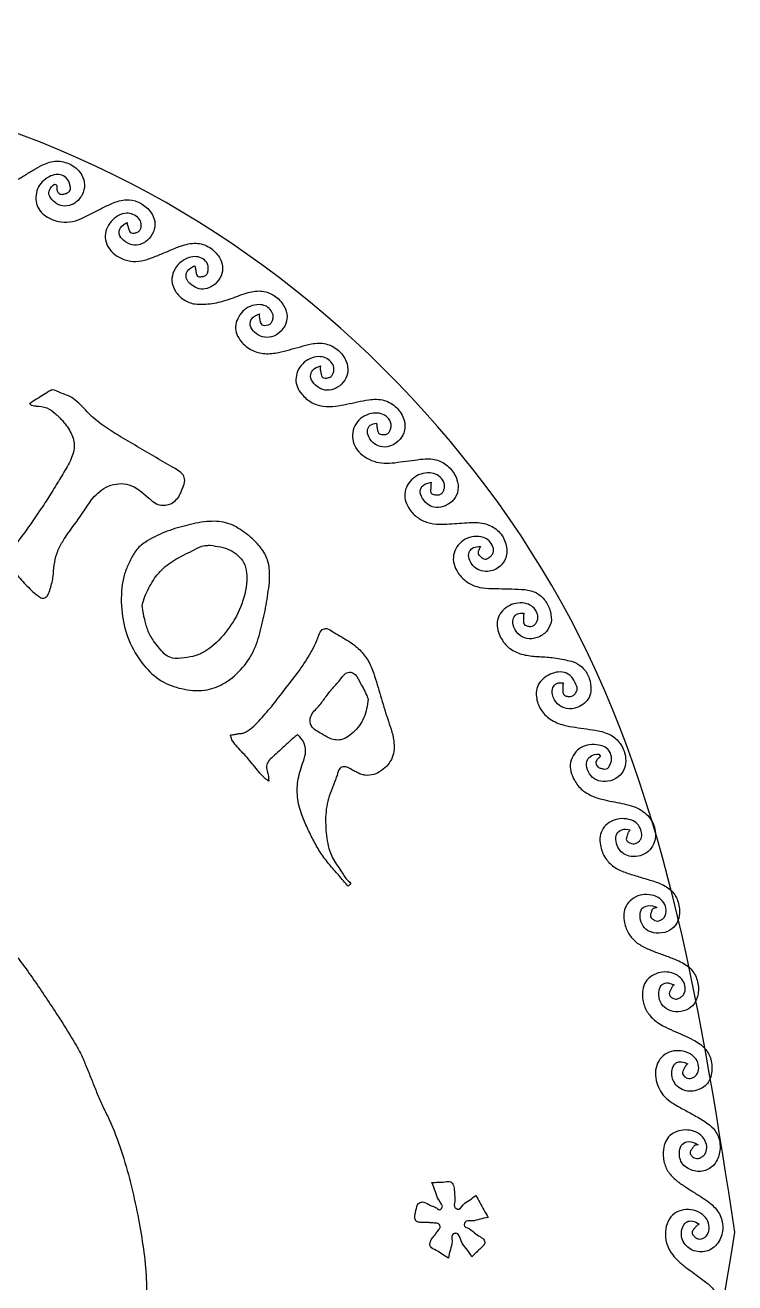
# Model space of a CAD drawing. Extents: x 5.5 to 104.1, y 3.5 to 34.4.
# Drawn here: x 26.96 to 35.95, y 18.22 to 34.15 of the extents above; entities that cross this region are included whole.
import ezdxf

# ---------------------------------------------------------------- set-up
doc = ezdxf.new("R2010")
doc.units = 0
doc.layers.add('Hallsi_Goblin_Coin_Outlines', color=7, linetype='CONTINUOUS')

msp = doc.modelspace()

# ---------------------------------------------------------------- linework, layer by layer
at = {"layer": 'Hallsi_Goblin_Coin_Outlines', "color": 7}
for points in [[(27.010959, 29.358201)], [(29.298123, 27.56228)], [(30.049893, 27.091675)], [(31.30303, 25.611595)], [(31.046208, 23.243751)], [(32.821138, 19.044531)], [(35.480801, 18.773034)]]:
    msp.add_lwpolyline(points, close=True, dxfattribs=at)
for points, knots in [([(35.94682, 18.860523), (35.532914, 21.55483), (34.71506, 26.878618), (28.525813, 33.025015), (23.148709, 33.771862), (20.409076, 34.152381)], [0, 0, 0, 0, 8.033739, 15.87418, 24.018315, 24.018315, 24.018315, 24.018315]), ([(26.423937, 32.569114), (26.425298, 32.565261), (26.427907, 32.557874), (26.43109, 32.546966), (26.440433, 32.528349), (26.454893, 32.501429), (26.471709, 32.467948), (26.496052, 32.437608), (26.534318, 32.441743), (26.565874, 32.454141), (26.596737, 32.480762), (26.602595, 32.522837), (26.605463, 32.565789), (26.587687, 32.626304), (26.518856, 32.679715), (26.41358, 32.692425), (26.309093, 32.648135), (26.227187, 32.567119), (26.173823, 32.459127), (26.171043, 32.338483), (26.223389, 32.225829), (26.319028, 32.142901), (26.444204, 32.092936), (26.583018, 32.087273), (26.719846, 32.121893), (26.843474, 32.1848), (26.960716, 32.257858), (27.078456, 32.327816), (27.209025, 32.405178), (27.375456, 32.446003), (27.552626, 32.389593), (27.675955, 32.275387), (27.719809, 32.128823), (27.683823, 31.995722), (27.599534, 31.896356), (27.486301, 31.851652), (27.374596, 31.870209), (27.296035, 31.931397), (27.247275, 32.012837), (27.269019, 32.082334), (27.326435, 32.154458), (27.349138, 32.128341), (27.353616, 32.124767), (27.360493, 32.104518), (27.353617, 32.070588), (27.370816, 32.019105), (27.421196, 32.003878), (27.465893, 32.016686), (27.502549, 32.033088), (27.532803, 32.065869), (27.525687, 32.11239), (27.51557, 32.158826), (27.484416, 32.212655), (27.424938, 32.257027), (27.33804, 32.265427), (27.250076, 32.23231), (27.166892, 32.172688), (27.106227, 32.079394), (27.084586, 31.973118), (27.09727, 31.866679), (27.154968, 31.778288), (27.250125, 31.708035), (27.373645, 31.657178), (27.522729, 31.650665), (27.663489, 31.696376), (27.795287, 31.765032), (27.92859, 31.832473), (28.069781, 31.903682), (28.226557, 31.954158), (28.396976, 31.920612), (28.52278, 31.827167), (28.60161, 31.700756), (28.602315, 31.561307), (28.535508, 31.444392), (28.430948, 31.369023), (28.304145, 31.358488), (28.2058, 31.414914), (28.135417, 31.49622), (28.156541, 31.602137), (28.213825, 31.633063), (28.24674, 31.650833)], [0, 0, 0, 0, 0.012264, 0.02351, 0.033985, 0.074648, 0.114544, 0.149356, 0.180022, 0.220291, 0.252608, 0.295913, 0.341454, 0.382486, 0.479706, 0.581037, 0.688165, 0.808092, 0.920302, 1.041655, 1.156573, 1.281562, 1.41228, 1.553925, 1.690742, 1.831226, 1.96828, 2.105335, 2.241946, 2.423958, 2.598741, 2.77828, 2.906558, 3.037103, 3.175367, 3.282749, 3.387863, 3.497713, 3.579068, 3.643628, 3.732402, 3.738389, 3.744377, 3.749233, 3.800864, 3.846424, 3.896959, 3.939448, 3.984873, 4.017142, 4.064231, 4.114693, 4.162062, 4.247227, 4.326239, 4.413114, 4.523949, 4.628305, 4.738723, 4.843429, 4.941389, 5.045773, 5.194552, 5.335708, 5.483451, 5.632601, 5.781916, 5.931084, 6.108863, 6.263146, 6.432257, 6.56636, 6.69543, 6.829151, 6.956001, 7.068155, 7.188657, 7.287277, 7.366586, 7.473703, 7.473703, 7.473703, 7.473703]), ([(28.24674, 31.650833), (28.247203, 31.646733), (28.248099, 31.638814), (28.248944, 31.627191), (28.255359, 31.607442), (28.264716, 31.579181), (28.273554, 31.544887), (28.296181, 31.515149), (28.334758, 31.516278), (28.37063, 31.524475), (28.405322, 31.54354), (28.421851, 31.578934), (28.42765, 31.616443), (28.423236, 31.669833), (28.378711, 31.727145), (28.303191, 31.765817), (28.205882, 31.774051), (28.107248, 31.727981), (28.022506, 31.648961), (27.970054, 31.544247), (27.966817, 31.430068), (28.008157, 31.323201), (28.097183, 31.234291), (28.217307, 31.172295), (28.361469, 31.149979), (28.505105, 31.181249), (28.643274, 31.238052), (28.784044, 31.296709), (28.937388, 31.363373), (29.112035, 31.405597), (29.297716, 31.350492), (29.413329, 31.231977), (29.467065, 31.096257), (29.444269, 30.969072), (29.369804, 30.870805), (29.269499, 30.808773), (29.15561, 30.803921), (29.061146, 30.857375), (28.983697, 30.93571), (29.003307, 31.05264), (29.065963, 31.085296), (29.102578, 31.104381)], [0, 0, 0, 0, 0.01239, 0.023932, 0.034782, 0.074434, 0.113176, 0.14177, 0.177495, 0.218483, 0.254967, 0.290459, 0.330852, 0.368649, 0.447943, 0.534205, 0.618477, 0.731262, 0.848792, 0.961865, 1.072659, 1.181611, 1.2961, 1.442273, 1.580692, 1.724512, 1.876778, 2.029209, 2.181489, 2.380279, 2.55297, 2.736466, 2.858636, 2.976833, 3.106011, 3.218293, 3.320756, 3.429348, 3.539965, 3.62341, 3.740748, 3.740748, 3.740748, 3.740748]), ([(29.102578, 31.104381), (29.103535, 31.101711), (29.105425, 31.096433), (29.108254, 31.088628), (29.113472, 31.06943), (29.117735, 31.038283), (29.121066, 31.000758), (29.139735, 30.96432), (29.182791, 30.964341), (29.221167, 30.968816), (29.260497, 30.990276), (29.272575, 31.034216), (29.278522, 31.07904), (29.265459, 31.139788), (29.211563, 31.196803), (29.123556, 31.22606), (29.016851, 31.210934), (28.911968, 31.148158), (28.831851, 31.042466), (28.802433, 30.908816), (28.852505, 30.773265), (28.958501, 30.663743), (29.092635, 30.614862), (29.216838, 30.61484), (29.324192, 30.625196), (29.432905, 30.645348), (29.540903, 30.678007), (29.647922, 30.720478), (29.777178, 30.769294), (29.932525, 30.797974), (30.104441, 30.744666), (30.219675, 30.633353), (30.281629, 30.498995), (30.266641, 30.363779), (30.190548, 30.257299), (30.081868, 30.193582), (29.958098, 30.192485), (29.861408, 30.252984), (29.79163, 30.340194), (29.8211, 30.452478), (29.885423, 30.478658), (29.922434, 30.493722)], [0, 0, 0, 0, 0.00851, 0.016819, 0.02489, 0.06816, 0.110337, 0.139744, 0.179178, 0.224394, 0.259993, 0.304265, 0.352886, 0.39653, 0.485819, 0.57311, 0.665797, 0.80028, 0.929224, 1.054419, 1.193222, 1.343963, 1.499203, 1.606086, 1.714651, 1.822648, 1.937152, 2.052551, 2.167757, 2.352663, 2.513957, 2.687316, 2.818971, 2.944034, 3.075657, 3.197938, 3.309429, 3.426746, 3.533371, 3.617218, 3.730842, 3.730842, 3.730842, 3.730842]), ([(29.922434, 30.493722), (29.921847, 30.489364), (29.920732, 30.481073), (29.918442, 30.469218), (29.92113, 30.448372), (29.928319, 30.419349), (29.933516, 30.383796), (29.952918, 30.351267), (29.991642, 30.347297), (30.028406, 30.350555), (30.065774, 30.366975), (30.086246, 30.402462), (30.099179, 30.440772), (30.097247, 30.49526), (30.063053, 30.552184), (30.00062, 30.601813), (29.908139, 30.616605), (29.804491, 30.598168), (29.707022, 30.531639), (29.644844, 30.438657), (29.613393, 30.334881), (29.631394, 30.230471), (29.701739, 30.122237), (29.820749, 30.023335), (29.99396, 29.980122), (30.15619, 29.999239), (30.304674, 30.039372), (30.442547, 30.078098), (30.592473, 30.123184), (30.765069, 30.130155), (30.929919, 30.043683), (31.028026, 29.911228), (31.053669, 29.767653), (31.011611, 29.646097), (30.922014, 29.559942), (30.811054, 29.517169), (30.695622, 29.535211), (30.613201, 29.604989), (30.556844, 29.69601), (30.596168, 29.800272), (30.65968, 29.82218), (30.696076, 29.834733)], [0, 0, 0, 0, 0.013215, 0.025135, 0.035902, 0.075774, 0.114742, 0.144494, 0.180265, 0.22168, 0.257435, 0.296665, 0.340021, 0.378054, 0.456237, 0.530353, 0.610713, 0.728763, 0.838407, 0.954831, 1.058648, 1.155974, 1.261609, 1.440645, 1.60623, 1.781884, 1.924794, 2.068016, 2.211213, 2.395312, 2.568794, 2.748016, 2.870913, 2.991753, 3.117703, 3.232745, 3.336802, 3.449944, 3.551194, 3.633381, 3.743688, 3.743688, 3.743688, 3.743688]), ([(30.696076, 29.834733), (30.695595, 29.830538), (30.694669, 29.822461), (30.692598, 29.810868), (30.6944, 29.78924), (30.700764, 29.758255), (30.705237, 29.720189), (30.722339, 29.684396), (30.76182, 29.678497), (30.798442, 29.683658), (30.836472, 29.699946), (30.856839, 29.735957), (30.867877, 29.774886), (30.869467, 29.830733), (30.83085, 29.893475), (30.761374, 29.942942), (30.664258, 29.959803), (30.562355, 29.930727), (30.46412, 29.867127), (30.403157, 29.771347), (30.377421, 29.665523), (30.399396, 29.562432), (30.46666, 29.459347), (30.57462, 29.365387), (30.728766, 29.314808), (30.882129, 29.321183), (31.027811, 29.349932), (31.168087, 29.378839), (31.324635, 29.413715), (31.503373, 29.41602), (31.671904, 29.315307), (31.763291, 29.169867), (31.774292, 29.016459), (31.711698, 28.89695), (31.607376, 28.818756), (31.48423, 28.797988), (31.372958, 28.84082), (31.305357, 28.924101), (31.280357, 29.017478), (31.325182, 29.096129), (31.37814, 29.105927), (31.40657, 29.111186)], [0, 0, 0, 0, 0.012681, 0.02441, 0.035124, 0.077452, 0.118807, 0.152127, 0.185534, 0.227981, 0.26522, 0.303756, 0.346754, 0.386866, 0.467515, 0.554498, 0.636907, 0.753905, 0.863923, 0.981257, 1.085418, 1.182985, 1.287805, 1.450448, 1.602427, 1.762213, 1.90513, 2.048296, 2.191359, 2.388147, 2.565959, 2.755763, 2.881159, 3.009506, 3.143068, 3.259136, 3.36876, 3.48385, 3.570544, 3.642141, 3.725126, 3.725126, 3.725126, 3.725126]), ([(27.010959, 29.358201), (27.040857, 29.376841), (27.099846, 29.413618), (27.187632, 29.467848), (27.248001, 29.506608), (27.282662, 29.526898), (27.29077, 29.531655), (27.33743, 29.53077), (27.409515, 29.483915), (27.523267, 29.457119), (27.648866, 29.358227), (27.774162, 29.206396), (27.967261, 29.059365), (28.180042, 28.925043), (28.409469, 28.795393), (28.646953, 28.653846), (28.830594, 28.549165), (28.960092, 28.466808), (28.986998, 28.375138), (28.960245, 28.3121), (28.940869, 28.265825), (28.931183, 28.239766), (28.904153, 28.17131), (28.821809, 28.077371), (28.643007, 28.053537), (28.482055, 28.194465), (28.296852, 28.363323), (27.998196, 28.336289), (27.807817, 28.170054), (27.688267, 27.974089), (27.559983, 27.798192), (27.445006, 27.641302), (27.362732, 27.490523), (27.324905, 27.345871), (27.315424, 27.219274), (27.303317, 27.112827), (27.279009, 27.03046), (27.257783, 26.959889), (27.228721, 26.905395), (27.177117, 26.882098), (27.08451, 26.940914), (26.978664, 27.045843), (26.836026, 27.193839), (26.764524, 27.327373), (26.752686, 27.415092), (26.755569, 27.443978), (26.799223, 27.536103), (26.913286, 27.668763), (27.050936, 27.872863), (27.185563, 28.066826), (27.307482, 28.256599), (27.41749, 28.441907), (27.526472, 28.616175), (27.594464, 28.804334), (27.546138, 28.99159), (27.445041, 29.125036), (27.341491, 29.23383), (27.23094, 29.314066), (27.133341, 29.325058), (27.073339, 29.327348), (27.052546, 29.333902), (27.036185, 29.336865), (27.025254, 29.342599), (27.019435, 29.350058), (27.014143, 29.355142), (27.010959, 29.358201)], [0, 0, 0, 0, 0.105671, 0.208492, 0.309925, 0.319911, 0.329809, 0.337252, 0.45711, 0.576175, 0.684369, 0.927359, 1.166617, 1.407334, 1.682551, 1.957797, 2.233035, 2.327581, 2.4015, 2.49714, 2.524901, 2.552648, 2.580408, 2.74604, 2.89915, 3.064731, 3.361087, 3.622588, 3.875574, 4.093155, 4.310797, 4.528361, 4.676592, 4.822954, 4.972569, 5.057433, 5.143582, 5.229319, 5.279258, 5.324684, 5.379387, 5.583858, 5.785721, 5.9924, 6.020729, 6.050586, 6.077801, 6.324254, 6.570735, 6.817073, 7.032255, 7.247555, 7.462539, 7.652354, 7.825949, 8.015828, 8.149549, 8.278168, 8.414503, 8.435825, 8.457694, 8.479558, 8.485392, 8.49418, 8.507457, 8.507457, 8.507457, 8.507457]), ([(31.40657, 29.111186), (31.408771, 29.095056), (31.413092, 29.063375), (31.417728, 29.01918), (31.432005, 28.976727), (31.473834, 28.963249), (31.512913, 28.963294), (31.555516, 28.97535), (31.578067, 29.013546), (31.591941, 29.054342), (31.593159, 29.116548), (31.551759, 29.187491), (31.466068, 29.238039), (31.358329, 29.240666), (31.251235, 29.205789), (31.156962, 29.130466), (31.104216, 29.023748), (31.09684, 28.903818), (31.140587, 28.790979), (31.22703, 28.697995), (31.34046, 28.633144), (31.47076, 28.598098), (31.607727, 28.60236), (31.745938, 28.623983), (31.887631, 28.641235), (32.037977, 28.664328), (32.20254, 28.646228), (32.347485, 28.546254), (32.432801, 28.408342), (32.451071, 28.259817), (32.393278, 28.133189), (32.287805, 28.056763), (32.168128, 28.030161), (32.05682, 28.066371), (31.98639, 28.147515), (31.946564, 28.24424), (31.999003, 28.33827), (32.062817, 28.352331), (32.099778, 28.360475)], [0, 0, 0, 0, 0.048626, 0.095499, 0.136197, 0.171395, 0.217088, 0.255334, 0.296464, 0.342796, 0.385014, 0.479013, 0.572442, 0.672172, 0.792497, 0.904267, 1.024924, 1.138392, 1.255198, 1.377448, 1.51228, 1.642374, 1.7769, 1.919703, 2.062423, 2.204868, 2.376362, 2.543939, 2.714413, 2.849147, 2.975621, 3.112104, 3.225711, 3.331694, 3.444362, 3.542638, 3.621695, 3.730508, 3.730508, 3.730508, 3.730508]), ([(32.099778, 28.360475), (32.099186, 28.356451), (32.098049, 28.348725), (32.096323, 28.337471), (32.095513, 28.316536), (32.094128, 28.285998), (32.088964, 28.250868), (32.099695, 28.213819), (32.139528, 28.204), (32.177992, 28.198093), (32.218871, 28.203202), (32.246589, 28.23189), (32.262551, 28.266653), (32.274551, 28.322268), (32.247993, 28.396641), (32.177067, 28.46084), (32.075006, 28.487207), (31.966713, 28.469777), (31.863313, 28.414717), (31.792582, 28.324326), (31.756167, 28.218241), (31.771574, 28.110608), (31.82839, 28.004998), (31.921023, 27.90706), (32.055296, 27.841813), (32.195127, 27.826444), (32.329147, 27.832932), (32.45654, 27.841296), (32.610309, 27.853304), (32.781927, 27.850226), (32.952705, 27.759637), (33.050364, 27.607176), (33.073343, 27.422882), (32.967591, 27.267135), (32.814517, 27.216466), (32.686959, 27.248512), (32.608091, 27.318427), (32.5693, 27.404877), (32.576798, 27.490887), (32.640489, 27.544069), (32.693248, 27.546381), (32.722784, 27.547675)], [0, 0, 0, 0, 0.012205, 0.023434, 0.034114, 0.075019, 0.11486, 0.141379, 0.180862, 0.223997, 0.262977, 0.297109, 0.338194, 0.37719, 0.465094, 0.558867, 0.654525, 0.770888, 0.880437, 0.998238, 1.106919, 1.207731, 1.314302, 1.462924, 1.604592, 1.752319, 1.879717, 2.007337, 2.134947, 2.343887, 2.512055, 2.691221, 2.869237, 3.035759, 3.213668, 3.315602, 3.417526, 3.519102, 3.590686, 3.659062, 3.746029, 3.746029, 3.746029, 3.746029]), ([(30.049893, 27.091675), (30.037567, 26.995531), (30.012945, 26.803459), (29.947996, 26.520887), (29.874798, 26.243054), (29.715606, 25.999037), (29.509214, 25.817867), (29.248656, 25.707881), (28.973901, 25.727733), (28.696171, 25.811929), (28.455038, 26.022118), (28.271412, 26.310735), (28.174783, 26.663269), (28.166425, 26.95754), (28.203477, 27.181395), (28.262765, 27.3248), (28.319999, 27.439234), (28.380662, 27.524153), (28.44032, 27.577453), (28.561646, 27.657737), (28.753485, 27.745926), (29.018036, 27.822669), (29.274899, 27.874672), (29.527101, 27.858769), (29.728503, 27.736136), (29.889538, 27.599473), (30.011608, 27.443826), (30.056258, 27.268396), (30.052046, 27.15147), (30.049893, 27.091675)], [0, 0, 0, 0, 0.290503, 0.580357, 0.870621, 1.145885, 1.440408, 1.684201, 1.971826, 2.247041, 2.541863, 2.908718, 3.259371, 3.625363, 3.783424, 3.936058, 4.088717, 4.166697, 4.247465, 4.327014, 4.602683, 4.876197, 5.152221, 5.388117, 5.612008, 5.843924, 6.023184, 6.194371, 6.373546, 6.373546, 6.373546, 6.373546]), ([(32.722784, 27.547675), (32.718282, 27.536564), (32.709413, 27.514677), (32.694193, 27.48636), (32.692295, 27.450123), (32.721121, 27.422608), (32.7476, 27.395041), (32.787974, 27.380607), (32.826456, 27.402917), (32.862018, 27.428844), (32.896154, 27.476133), (32.885823, 27.551208), (32.837897, 27.620174), (32.754709, 27.675159), (32.643499, 27.679114), (32.529254, 27.645612), (32.435303, 27.570851), (32.381739, 27.466406), (32.374509, 27.348413), (32.422462, 27.227427), (32.512229, 27.119904), (32.64176, 27.039865), (32.7952, 27.014192), (32.955165, 27.013293), (33.120199, 27.00767), (33.281462, 27.005732), (33.437312, 26.971628), (33.553235, 26.86423), (33.615869, 26.729931), (33.631868, 26.584316), (33.56423, 26.457986), (33.44753, 26.384608), (33.310429, 26.366631), (33.189748, 26.432381), (33.134055, 26.537249), (33.131193, 26.639062), (33.191277, 26.704698), (33.244154, 26.703438), (33.272059, 26.702772)], [0, 0, 0, 0, 0.035954, 0.070823, 0.096133, 0.137983, 0.181372, 0.213083, 0.25702, 0.30485, 0.3478, 0.424032, 0.511584, 0.596048, 0.712948, 0.831728, 0.948263, 1.062376, 1.173968, 1.291998, 1.443879, 1.587527, 1.738562, 1.903353, 2.068312, 2.233198, 2.389034, 2.532871, 2.688858, 2.827618, 2.955179, 3.095675, 3.227608, 3.350448, 3.482585, 3.567578, 3.639496, 3.719859, 3.719859, 3.719859, 3.719859]), ([(29.298123, 27.56228), (29.288236, 27.561826), (29.266124, 27.560811), (29.230986, 27.560472), (29.165507, 27.540612), (29.078649, 27.493789), (28.962797, 27.438342), (28.817784, 27.362801), (28.658695, 27.242206), (28.528861, 27.047972), (28.463372, 26.901242), (28.440227, 26.813908), (28.438626, 26.79517), (28.445023, 26.73026), (28.467571, 26.621625), (28.508997, 26.469424), (28.581589, 26.346115), (28.661059, 26.248938), (28.729001, 26.169171), (28.838183, 26.118626), (28.970721, 26.135209), (29.116704, 26.155563), (29.307183, 26.253306), (29.502603, 26.447191), (29.684061, 26.7387), (29.77423, 27.04331), (29.760679, 27.346283), (29.550252, 27.527859), (29.385572, 27.550341), (29.298123, 27.56228)], [0, 0, 0, 0, 0.029723, 0.066471, 0.104763, 0.233203, 0.361802, 0.490146, 0.723936, 0.95062, 1.183689, 1.20232, 1.221293, 1.239698, 1.397654, 1.553909, 1.710443, 1.821705, 1.93175, 2.020914, 2.169301, 2.321066, 2.462688, 2.801638, 3.133666, 3.481875, 3.751918, 3.983158, 4.24499, 4.24499, 4.24499, 4.24499]), ([(33.272059, 26.702772), (33.271179, 26.685976), (33.269459, 26.653132), (33.266977, 26.607272), (33.269593, 26.56263), (33.304987, 26.539876), (33.341383, 26.533335), (33.382096, 26.532924), (33.413582, 26.557481), (33.436116, 26.587893), (33.456933, 26.638774), (33.443876, 26.712374), (33.392375, 26.784812), (33.30406, 26.831433), (33.198599, 26.836539), (33.089017, 26.805915), (33.000756, 26.736956), (32.940073, 26.644659), (32.929196, 26.536126), (32.963635, 26.412882), (33.043467, 26.284848), (33.188796, 26.193173), (33.327946, 26.161522), (33.446464, 26.152633), (33.539747, 26.148541), (33.634623, 26.138882), (33.730847, 26.124187), (33.827807, 26.105093), (33.935795, 26.07924), (34.040549, 26.002161), (34.108794, 25.877189), (34.132721, 25.74754), (34.107779, 25.634665), (34.0447, 25.554366), (33.945547, 25.497591), (33.816897, 25.477835), (33.68691, 25.542172), (33.63335, 25.653989), (33.629418, 25.757265), (33.689807, 25.824889), (33.74229, 25.821102), (33.770534, 25.819064)], [0, 0, 0, 0, 0.05019, 0.09814, 0.14147, 0.172241, 0.214929, 0.253577, 0.288882, 0.329308, 0.367073, 0.450553, 0.539224, 0.626308, 0.74031, 0.847675, 0.961181, 1.06927, 1.169757, 1.277469, 1.449191, 1.609053, 1.778999, 1.87224, 1.965677, 2.059029, 2.158216, 2.257446, 2.355983, 2.488872, 2.632845, 2.773873, 2.875654, 2.969741, 3.071025, 3.21324, 3.342156, 3.475883, 3.567137, 3.636412, 3.717137, 3.717137, 3.717137, 3.717137]), ([(30.042555, 24.573723), (30.033295, 24.580551), (30.017769, 24.591998), (29.996703, 24.605819), (29.936955, 24.66215), (29.849748, 24.775284), (29.716662, 24.932237), (29.614992, 25.032958), (29.568568, 25.10792), (29.566727, 25.131116), (29.547698, 25.163578), (29.584198, 25.160612), (29.605944, 25.166575), (29.637518, 25.172267), (29.674142, 25.176976), (29.716805, 25.180118), (29.816398, 25.22624), (29.93756, 25.357698), (30.095702, 25.53882), (30.248012, 25.740986), (30.411585, 25.945105), (30.565557, 26.174718), (30.655073, 26.355191), (30.704146, 26.497761), (30.789137, 26.514928), (30.852081, 26.467788), (30.920573, 26.426028), (30.987443, 26.385846), (31.083182, 26.329721), (31.197352, 26.242509), (31.308813, 26.102828), (31.387541, 25.900438), (31.457516, 25.65371), (31.54054, 25.369366), (31.638303, 25.118312), (31.628369, 24.863711), (31.481854, 24.692822), (31.315344, 24.632477), (31.204596, 24.659849), (31.148309, 24.691033), (31.078788, 24.722526), (31.01264, 24.769426), (30.924294, 24.734931), (30.91281, 24.656819), (30.885489, 24.590933), (30.866041, 24.534761), (30.815293, 24.415042), (30.7577, 24.221525), (30.760924, 23.950553), (30.791298, 23.741858), (30.84701, 23.598248), (30.901503, 23.518832), (30.948332, 23.445929), (30.996094, 23.379068), (31.021757, 23.325058), (31.094967, 23.277894), (31.06534, 23.259086), (31.056061, 23.251388), (31.049502, 23.246304), (31.046208, 23.243751)], [0, 0, 0, 0, 0.034529, 0.057894, 0.075368, 0.280335, 0.485462, 0.690584, 0.714629, 0.740631, 0.766894, 0.791938, 0.816995, 0.842121, 0.885682, 0.929096, 0.968765, 1.210871, 1.452132, 1.694716, 1.968038, 2.239515, 2.51331, 2.596298, 2.65395, 2.742146, 2.819881, 2.897678, 2.975396, 3.153112, 3.325496, 3.50368, 3.799781, 4.095956, 4.392069, 4.605184, 4.820455, 5.031412, 5.092605, 5.157672, 5.222906, 5.325892, 5.377128, 5.476931, 5.536021, 5.595145, 5.654249, 5.926744, 6.191882, 6.461397, 6.55455, 6.651228, 6.748209, 6.818141, 6.888167, 6.958094, 6.970528, 6.982851, 6.995285, 6.995285, 6.995285, 6.995285]), ([(31.30303, 25.611595), (31.293712, 25.632194), (31.272246, 25.679648), (31.238616, 25.758355), (31.182107, 25.844858), (31.140864, 25.946234), (31.020505, 25.962985), (30.947921, 25.854651), (30.850166, 25.75614), (30.757173, 25.630884), (30.666264, 25.505201), (30.55213, 25.403812), (30.573875, 25.24246), (30.69051, 25.188796), (30.782308, 25.130206), (30.85511, 25.098198), (30.976123, 25.086283), (31.128171, 25.189015), (31.2655, 25.37249), (31.290406, 25.531168), (31.30303, 25.611595)], [0, 0, 0, 0, 0.067923, 0.156473, 0.254558, 0.384885, 0.449464, 0.575649, 0.728532, 0.882172, 1.0358, 1.204222, 1.300271, 1.469406, 1.550725, 1.632469, 1.704953, 1.905959, 2.139752, 2.380046, 2.380046, 2.380046, 2.380046]), ([(33.770534, 25.819064), (33.769679, 25.801872), (33.768012, 25.768369), (33.765644, 25.721668), (33.76819, 25.676293), (33.80381, 25.652572), (33.840042, 25.644147), (33.883099, 25.644646), (33.915543, 25.67382), (33.942444, 25.704031), (33.955514, 25.753379), (33.928726, 25.806064), (33.904685, 25.866326), (33.851345, 25.926583), (33.763906, 25.962972), (33.655808, 25.952847), (33.560094, 25.907306), (33.478987, 25.840509), (33.431069, 25.746219), (33.427136, 25.619664), (33.478423, 25.475251), (33.605186, 25.344377), (33.766283, 25.281327), (33.924739, 25.255968), (34.069481, 25.23459), (34.227975, 25.213584), (34.391341, 25.164596), (34.520907, 25.035114), (34.57107, 24.879758), (34.559299, 24.727618), (34.471487, 24.615051), (34.347007, 24.562935), (34.217911, 24.567665), (34.115256, 24.635947), (34.065604, 24.735635), (34.06558, 24.845055), (34.130974, 24.903376), (34.22927, 24.931847), (34.238207, 24.896625), (34.239644, 24.89382), (34.237696, 24.873267), (34.199732, 24.855059), (34.178609, 24.802275), (34.204582, 24.753782), (34.250058, 24.734144), (34.291591, 24.724639), (34.337913, 24.732003), (34.36272, 24.773377), (34.382088, 24.817341), (34.388241, 24.879238), (34.367347, 24.949105), (34.306146, 25.011076), (34.212613, 25.037135), (34.106883, 25.039985), (33.994235, 25.005374), (33.907376, 24.923614), (33.856249, 24.813657), (33.86436, 24.692254), (33.914772, 24.570157), (34.006591, 24.453603), (34.147472, 24.37514), (34.288771, 24.335617), (34.422738, 24.310236), (34.544475, 24.285255), (34.693913, 24.250378), (34.85302, 24.15558), (34.951021, 23.970858), (34.939666, 23.793034), (34.854436, 23.677285), (34.750711, 23.621817), (34.639545, 23.610832), (34.54031, 23.643285), (34.470646, 23.714464), (34.436899, 23.80559), (34.435867, 23.906641), (34.5198, 23.975101), (34.584728, 23.963829), (34.621434, 23.957456)], [0, 0, 0, 0, 0.051373, 0.100118, 0.143888, 0.175915, 0.219218, 0.256614, 0.298545, 0.344159, 0.377528, 0.444277, 0.51174, 0.573846, 0.680004, 0.781912, 0.890512, 0.994219, 1.09176, 1.19749, 1.365641, 1.537513, 1.727251, 1.873, 2.019304, 2.165714, 2.354254, 2.518301, 2.693373, 2.829247, 2.959062, 3.09942, 3.219523, 3.332244, 3.450096, 3.546188, 3.626317, 3.726943, 3.730575, 3.734058, 3.736111, 3.791169, 3.839707, 3.892594, 3.936418, 3.984818, 4.020711, 4.067462, 4.118794, 4.166556, 4.250454, 4.328866, 4.416805, 4.534207, 4.643645, 4.760556, 4.881938, 4.994703, 5.114354, 5.274979, 5.429093, 5.589281, 5.713775, 5.838164, 5.962053, 6.174147, 6.369967, 6.561006, 6.672947, 6.787239, 6.903849, 6.99884, 7.090693, 7.191435, 7.287974, 7.370353, 7.477497, 7.477497, 7.477497, 7.477497]), ([(30.40768, 25.164626), (30.40107, 25.159327), (30.387706, 25.148614), (30.367313, 25.132633), (30.325588, 25.095761), (30.263555, 25.037264), (30.179851, 24.958875), (30.102858, 24.890984), (30.038222, 24.832175), (30.001834, 24.759281), (30.021253, 24.698964), (30.035712, 24.652898), (30.037539, 24.615817), (30.040746, 24.588901), (30.042555, 24.573723)], [0, 0, 0, 0, 0.025417, 0.051385, 0.077706, 0.19241, 0.307163, 0.421786, 0.5001, 0.569918, 0.650615, 0.679668, 0.715182, 0.761102, 0.761102, 0.761102, 0.761102]), ([(31.046208, 23.243751), (31.006704, 23.28943), (30.927693, 23.380793), (30.807691, 23.515997), (30.699341, 23.660457), (30.608958, 23.816464), (30.531054, 23.978799), (30.450565, 24.159887), (30.394782, 24.368679), (30.404546, 24.605675), (30.469635, 24.792213), (30.519107, 24.946847), (30.491094, 25.073675), (30.436425, 25.133284), (30.40768, 25.164626)], [0, 0, 0, 0, 0.181179, 0.362371, 0.542241, 0.721801, 0.902246, 1.082275, 1.316143, 1.544069, 1.780218, 1.909702, 2.02328, 2.149216, 2.149216, 2.149216, 2.149216]), ([(34.621434, 23.957456), (34.618032, 23.953417), (34.61156, 23.945735), (34.601527, 23.935334), (34.59176, 23.915859), (34.583633, 23.887899), (34.570407, 23.856859), (34.57176, 23.820888), (34.602022, 23.798765), (34.634315, 23.781719), (34.672513, 23.774203), (34.70785, 23.7896), (34.737293, 23.812977), (34.768488, 23.854784), (34.771364, 23.924715), (34.741157, 23.999919), (34.67678, 24.069384), (34.574584, 24.101563), (34.458645, 24.098877), (34.350877, 24.055907), (34.271604, 23.976876), (34.232062, 23.872566), (34.239156, 23.744952), (34.288715, 23.610615), (34.394171, 23.491339), (34.53723, 23.421265), (34.692391, 23.375018), (34.849687, 23.325925), (35.009204, 23.279572), (35.156155, 23.192793), (35.240697, 23.041078), (35.254247, 22.88296), (35.206107, 22.740739), (35.09074, 22.656326), (34.959582, 22.639308), (34.838612, 22.671231), (34.760258, 22.758622), (34.738735, 22.861304), (34.755514, 22.964715), (34.856031, 23.010171), (34.921358, 22.987487), (34.960453, 22.973911)], [0, 0, 0, 0, 0.01586, 0.030172, 0.043029, 0.080645, 0.117345, 0.144368, 0.180551, 0.220542, 0.256482, 0.291871, 0.331915, 0.369063, 0.444719, 0.527784, 0.60855, 0.720142, 0.836899, 0.951767, 1.059217, 1.16334, 1.27621, 1.435589, 1.584559, 1.741541, 1.906148, 2.070928, 2.235463, 2.405416, 2.566602, 2.735752, 2.869722, 2.997351, 3.141821, 3.254076, 3.359361, 3.473902, 3.564324, 3.645274, 3.765923, 3.765923, 3.765923, 3.765923]), ([(25.145929, 23.955233), (25.163192, 23.945114), (25.197723, 23.924871), (25.250298, 23.896064), (25.3695, 23.80518), (25.545769, 23.643007), (25.795543, 23.428144), (26.00142, 23.246132), (26.160507, 23.094002), (26.274242, 22.973923), (26.402715, 22.835141), (26.550451, 22.681984), (26.713382, 22.510918), (26.87503, 22.321879), (27.028776, 22.110753), (27.182176, 21.884107), (27.31612, 21.682571), (27.431406, 21.50688), (27.524202, 21.354662), (27.600371, 21.229712), (27.655369, 21.129206), (27.689094, 21.053699), (27.732076, 20.952119), (27.783795, 20.824338), (27.845211, 20.67088), (27.896577, 20.542182), (27.943322, 20.440478), (27.98252, 20.364749), (28.06891, 20.1863), (28.178206, 19.894505), (28.293909, 19.486903), (28.380644, 19.086159), (28.450558, 18.696153), (28.495348, 18.315008), (28.494181, 17.977815), (28.48708, 17.687123), (28.491743, 17.443163), (28.491745, 17.230332), (28.471159, 17.049773), (28.440793, 16.902397), (28.412793, 16.758368), (28.394891, 16.616835), (28.378384, 16.479543), (28.346886, 16.283104), (28.252349, 16.010212), (28.150572, 15.709936), (28.075797, 15.512551), (28.048937, 15.441647)], [0, 0, 0, 0, 0.060048, 0.120119, 0.179518, 0.508847, 0.838367, 1.167976, 1.333104, 1.498517, 1.664044, 1.900467, 2.136895, 2.372699, 2.646017, 2.919865, 3.19376, 3.371985, 3.550219, 3.728534, 3.81098, 3.893685, 3.976466, 4.141912, 4.307194, 4.472384, 4.557519, 4.64286, 4.728173, 5.152206, 5.575047, 5.99865, 6.381613, 6.763715, 7.147815, 7.391871, 7.636068, 7.879914, 8.029548, 8.180272, 8.331203, 8.469581, 8.608049, 8.746213, 9.065389, 9.471057, 9.698466, 9.698466, 9.698466, 9.698466]), ([(28.048937, 15.441647), (28.029137, 15.396215), (27.989528, 15.305332), (27.934512, 15.167124), (27.881909, 15.039142), (27.827968, 14.923075), (27.775486, 14.817895), (27.708786, 14.668341), (27.616638, 14.479672), (27.481015, 14.262515), (27.346681, 14.063819), (27.227155, 13.873946), (27.120319, 13.694823), (27.026353, 13.542454), (26.940501, 13.420136), (26.865476, 13.326723), (26.749826, 13.195981), (26.595337, 13.026599), (26.402767, 12.81784), (26.234171, 12.638684), (26.087891, 12.490678), (25.96394, 12.374198), (25.833493, 12.260884), (25.694881, 12.153297), (25.550153, 12.049402), (25.389674, 11.936964), (25.217383, 11.810593), (25.030039, 11.675), (24.827702, 11.542595), (24.60904, 11.41679), (24.377776, 11.291901), (24.12443, 11.167093), (23.850539, 11.040033), (23.556083, 10.911206), (23.277717, 10.799388), (23.014367, 10.708424), (22.767118, 10.637376), (22.47963, 10.567592), (22.153662, 10.493484), (21.789186, 10.415761), (21.343098, 10.344901), (20.815115, 10.294513), (20.205087, 10.274902), (19.692628, 10.312774), (19.278789, 10.36258), (18.961191, 10.400924), (18.635985, 10.457672), (18.304525, 10.534667), (17.965997, 10.625661), (17.625392, 10.731095), (17.283345, 10.851206), (16.940694, 10.986686), (16.653447, 11.102134), (16.426555, 11.209491), (16.260607, 11.306596), (16.074149, 11.421817), (15.864197, 11.549981), (15.633294, 11.694915), (15.358513, 11.887674), (15.041757, 12.129417), (14.683431, 12.421215), (14.363852, 12.733261), (14.07345, 13.050873), (13.802591, 13.364945), (13.586754, 13.663525), (13.415407, 13.935568), (13.271116, 14.169581), (13.106459, 14.429457), (12.936792, 14.724533), (12.78572, 15.06518), (12.635467, 15.500036), (12.484522, 16.027277), (12.352479, 16.650514), (12.293535, 17.12619), (12.298366, 17.44436), (12.312915, 17.601459), (12.326442, 17.724546), (12.323346, 17.81412), (12.313192, 17.868475), (12.290554, 18.031629), (12.288797, 18.306348), (12.322177, 18.687427), (12.388467, 19.042776), (12.459659, 19.37582), (12.531161, 19.687275), (12.59189, 19.947844), (12.657883, 20.153452), (12.722943, 20.304154), (12.795782, 20.468424), (12.871569, 20.648102), (12.95645, 20.840338), (13.038125, 21.014958), (13.121119, 21.169656), (13.203034, 21.30512), (13.304285, 21.460914), (13.421544, 21.638978), (13.556284, 21.838312), (13.704828, 22.041847), (13.866599, 22.249652), (14.040026, 22.462678), (14.216167, 22.664333), (14.39946, 22.849976), (14.586536, 23.021651), (14.735767, 23.159421), (14.848264, 23.261466), (14.926194, 23.326242), (14.986885, 23.376952), (15.036037, 23.413737), (15.07007, 23.424224), (15.098628, 23.45811), (15.112992, 23.440477), (15.120242, 23.433549), (15.139469, 23.419285), (15.096448, 23.393546), (15.079446, 23.362132), (15.049474, 23.325782), (15.020576, 23.285588), (14.987995, 23.241522), (14.935478, 23.162976), (14.863157, 23.049666), (14.768819, 22.903185), (14.685122, 22.768707), (14.613401, 22.645446), (14.553912, 22.533459), (14.505177, 22.443878), (14.471487, 22.374452), (14.451779, 22.325995), (14.427463, 22.267476), (14.395327, 22.200383), (14.358556, 22.12348), (14.320622, 22.026644), (14.285789, 21.908982), (14.24639, 21.773059), (14.186343, 21.559523), (14.096699, 21.271476), (13.993349, 20.903146), (13.943947, 20.527583), (13.928099, 20.154389), (13.911172, 19.785972), (13.912696, 19.440537), (13.947508, 19.120001), (14.005747, 18.826407), (14.061974, 18.564253), (14.114712, 18.333578), (14.171897, 18.136883), (14.238358, 17.939568), (14.31771, 17.743309), (14.407359, 17.547694), (14.483714, 17.383151), (14.544897, 17.248937), (14.594522, 17.146789), (14.771585, 16.823717), (15.119124, 16.304213), (15.701106, 15.645568), (16.138465, 15.243918), (16.395658, 15.070692), (16.416078, 15.063665), (16.439136, 15.06852), (16.440536, 15.089981), (16.422962, 15.103714), (16.416763, 15.094072), (16.414326, 15.090281)], [0, 0, 0, 0, 0.148668, 0.297393, 0.446251, 0.563697, 0.681272, 0.798832, 1.054964, 1.310335, 1.566061, 1.774605, 1.983261, 2.191805, 2.311444, 2.431326, 2.551012, 2.835048, 3.119082, 3.403051, 3.573039, 3.743277, 3.913214, 4.091208, 4.269442, 4.447656, 4.679034, 4.910433, 5.141379, 5.404063, 5.66699, 5.929767, 6.251171, 6.572713, 6.893904, 7.150846, 7.408206, 7.665337, 8.038252, 8.411102, 8.783105, 9.39261, 10.001212, 10.611742, 10.931797, 11.25186, 11.571283, 11.921585, 12.272364, 12.622723, 12.99099, 13.359608, 13.728055, 13.919562, 14.111939, 14.304439, 14.5772, 14.849879, 15.122119, 15.583771, 16.045185, 16.507421, 16.922083, 17.336229, 17.75089, 18.025777, 18.300667, 18.575639, 18.948803, 19.3206, 19.691511, 20.328422, 20.964294, 21.602468, 21.759769, 21.917892, 22.075798, 22.130552, 22.185961, 22.241433, 22.624658, 23.005822, 23.388244, 23.707954, 24.027645, 24.346978, 24.510214, 24.674609, 24.839049, 25.049388, 25.259567, 25.469483, 25.627529, 25.785977, 25.944246, 26.184921, 26.425606, 26.665961, 26.94069, 27.215563, 27.489989, 27.743588, 27.997715, 28.251701, 28.352725, 28.453677, 28.554585, 28.593209, 28.632247, 28.671386, 28.682115, 28.692844, 28.703574, 28.744394, 28.785323, 28.826226, 28.880806, 28.935486, 28.990128, 29.164395, 29.338635, 29.512859, 29.639536, 29.766361, 29.893254, 29.945449, 29.997746, 30.050145, 30.135536, 30.220862, 30.305819, 30.447196, 30.58874, 30.730456, 31.112562, 31.494103, 31.876167, 32.245496, 32.614623, 32.982677, 33.280461, 33.580246, 33.880171, 34.084941, 34.289918, 34.494399, 34.709328, 34.924624, 35.139884, 35.253519, 35.367138, 35.480464, 36.358585, 37.234324, 38.112242, 38.135538, 38.157497, 38.177547, 38.193756, 38.211903, 38.223658, 38.223658, 38.223658, 38.223658]), ([(34.960453, 22.973911), (34.951687, 22.970924), (34.936519, 22.965755), (34.916421, 22.962322), (34.897265, 22.948131), (34.891623, 22.918315), (34.877042, 22.888319), (34.876671, 22.853198), (34.90101, 22.827496), (34.930247, 22.808741), (34.965035, 22.797896), (35.000047, 22.806744), (35.030729, 22.824283), (35.069943, 22.863787), (35.084527, 22.943352), (35.054251, 23.037605), (34.972156, 23.110161), (34.863359, 23.140665), (34.742816, 23.135879), (34.638616, 23.081109), (34.562493, 22.996004), (34.533627, 22.888053), (34.545905, 22.765664), (34.594148, 22.637838), (34.692926, 22.526114), (34.821556, 22.454447), (34.960212, 22.401878), (35.099935, 22.349266), (35.249575, 22.296162), (35.394972, 22.209434), (35.4829, 22.052183), (35.494264, 21.889621), (35.441133, 21.747383), (35.331421, 21.661409), (35.1984, 21.64171), (35.074922, 21.678867), (34.991172, 21.774873), (34.976808, 21.885137), (34.998155, 21.986385), (35.088429, 22.030101), (35.144313, 22.006416), (35.176353, 21.992836)], [0, 0, 0, 0, 0.027823, 0.048137, 0.0602, 0.096822, 0.13281, 0.161736, 0.194935, 0.23271, 0.266904, 0.300198, 0.337554, 0.372307, 0.46402, 0.561291, 0.65857, 0.779173, 0.892294, 1.012504, 1.12211, 1.225436, 1.337301, 1.486893, 1.627874, 1.774768, 1.923814, 2.073086, 2.222175, 2.401817, 2.565826, 2.741604, 2.875328, 3.005028, 3.139009, 3.264347, 3.376563, 3.499068, 3.589654, 3.664132, 3.764217, 3.764217, 3.764217, 3.764217]), ([(35.176353, 21.992836), (35.173106, 21.990066), (35.166826, 21.98471), (35.157211, 21.977625), (35.146035, 21.96018), (35.135129, 21.932897), (35.118648, 21.901007), (35.112642, 21.864494), (35.137318, 21.836926), (35.165986, 21.818297), (35.203622, 21.808458), (35.240944, 21.822677), (35.276009, 21.842597), (35.314392, 21.885313), (35.324258, 21.961987), (35.29409, 22.049074), (35.219434, 22.120058), (35.117316, 22.157951), (34.999962, 22.157701), (34.894085, 22.112153), (34.809265, 22.035672), (34.77204, 21.929791), (34.77516, 21.80571), (34.814735, 21.671188), (34.910981, 21.548764), (35.035735, 21.469792), (35.166038, 21.412107), (35.291155, 21.35631), (35.430352, 21.292932), (35.569542, 21.204529), (35.657438, 21.046493), (35.659946, 20.899281), (35.630355, 20.781887), (35.571793, 20.705713), (35.488161, 20.660182), (35.394645, 20.638572), (35.297365, 20.652457), (35.214216, 20.701242), (35.159957, 20.780605), (35.142113, 20.87039), (35.156103, 20.953034), (35.203723, 21.013749), (35.28007, 21.024766), (35.325199, 21.003242), (35.350978, 20.990948)], [0, 0, 0, 0, 0.012831, 0.024811, 0.035417, 0.074292, 0.112538, 0.144624, 0.176438, 0.215369, 0.24821, 0.288096, 0.330698, 0.369291, 0.455869, 0.546036, 0.637835, 0.755077, 0.864638, 0.981732, 1.0936, 1.196958, 1.306973, 1.462149, 1.609172, 1.763317, 1.900067, 2.037015, 2.173855, 2.360526, 2.519804, 2.693775, 2.78938, 2.878524, 2.972768, 3.069761, 3.161824, 3.260944, 3.349814, 3.442042, 3.529055, 3.594737, 3.658104, 3.742523, 3.742523, 3.742523, 3.742523]), ([(6.618287, 21.415339), (6.61404, 21.381803), (6.605545, 21.314735), (6.593375, 21.214093), (6.550764, 20.907934), (6.489003, 20.394839), (6.448898, 19.671161), (6.441233, 18.934977), (6.468192, 18.187599), (6.538126, 17.431711), (6.636886, 16.778074), (6.7488, 16.226047), (6.855411, 15.772861), (6.970388, 15.330197), (7.089355, 14.897139), (7.21677, 14.475182), (7.366585, 14.045361), (7.543304, 13.610206), (7.74035, 13.167905), (7.924562, 12.770694), (8.096072, 12.418818), (8.258928, 12.114779), (8.440691, 11.801144), (8.641891, 11.478668), (8.861346, 11.146874), (9.205991, 10.641175), (9.699051, 9.978496), (10.385517, 9.196804), (11.150242, 8.445304), (11.992931, 7.73156), (12.915713, 7.067589), (14.010241, 6.406964), (15.28904, 5.79068), (16.761583, 5.273721), (17.992092, 4.988881), (18.947662, 4.844968), (19.613714, 4.777872), (20.403435, 4.737138), (21.315362, 4.741755), (22.345927, 4.817833), (23.433827, 4.980286), (24.569673, 5.245092), (25.74166, 5.627834), (26.917349, 6.131293), (28.082883, 6.761126), (29.219894, 7.526835), (30.181576, 8.317398), (30.985458, 9.096374), (31.648217, 9.836507), (32.187507, 10.530305), (32.619724, 11.15969), (32.962301, 11.709647), (33.169559, 12.087722), (33.273117, 12.276631)], [0, 0, 0, 0, 0.101412, 0.202814, 0.304114, 1.028745, 1.752384, 2.477251, 3.236845, 3.994914, 4.753396, 5.21872, 5.684363, 6.14989, 6.590712, 7.031611, 7.471966, 7.955728, 8.44013, 8.924492, 9.269237, 9.614315, 9.958959, 10.356559, 10.754403, 11.152288, 12.192497, 13.229952, 14.270007, 15.406399, 16.539574, 17.676783, 19.23796, 20.789133, 22.349504, 23.018727, 23.687344, 24.356877, 25.390268, 26.420952, 27.454349, 28.687139, 29.915377, 31.148292, 32.51918, 33.883577, 35.254423, 36.248106, 37.239173, 38.232498, 38.881986, 39.52906, 40.175259, 40.175259, 40.175259, 40.175259]), ([(35.350978, 20.990948), (35.347538, 20.988229), (35.340953, 20.983023), (35.330876, 20.976422), (35.318824, 20.959571), (35.306211, 20.93311), (35.287809, 20.902166), (35.279565, 20.866317), (35.301434, 20.836791), (35.328748, 20.816066), (35.363945, 20.801967), (35.401076, 20.810924), (35.435338, 20.826831), (35.477773, 20.863728), (35.497099, 20.940474), (35.473941, 21.032486), (35.40391, 21.114607), (35.294877, 21.156901), (35.172638, 21.162809), (35.057023, 21.120508), (34.9739, 21.029796), (34.933628, 20.909353), (34.944593, 20.783287), (34.98781, 20.668382), (35.054419, 20.568651), (35.160771, 20.487607), (35.29103, 20.418785), (35.431897, 20.339068), (35.576173, 20.261031), (35.705564, 20.155738), (35.766854, 19.996513), (35.757406, 19.830475), (35.674374, 19.679595), (35.51402, 19.611585), (35.372617, 19.645545), (35.283354, 19.716299), (35.243255, 19.796834), (35.241577, 19.886442), (35.267032, 19.983405), (35.378675, 20.020385), (35.443869, 19.987335), (35.482917, 19.967539)], [0, 0, 0, 0, 0.013179, 0.02523, 0.035708, 0.074648, 0.112851, 0.145074, 0.176669, 0.215263, 0.249127, 0.285596, 0.325522, 0.36253, 0.450482, 0.544465, 0.639134, 0.76244, 0.883957, 1.000284, 1.119289, 1.240419, 1.370789, 1.490465, 1.606354, 1.7252, 1.886879, 2.048636, 2.210178, 2.380844, 2.534961, 2.702313, 2.867369, 3.023522, 3.188346, 3.277284, 3.358698, 3.447731, 3.546091, 3.631186, 3.758268, 3.758268, 3.758268, 3.758268]), ([(35.482917, 19.967539), (35.475721, 19.966212), (35.463148, 19.963892), (35.446573, 19.963317), (35.425808, 19.952153), (35.411329, 19.922442), (35.38644, 19.894102), (35.373631, 19.856577), (35.397392, 19.824748), (35.42651, 19.802224), (35.464596, 19.786415), (35.50424, 19.797796), (35.539588, 19.817206), (35.580281, 19.856352), (35.597649, 19.929509), (35.578827, 20.016197), (35.518824, 20.094413), (35.427489, 20.14369), (35.318269, 20.160468), (35.213043, 20.139418), (35.120457, 20.089563), (35.062396, 20.004976), (35.035548, 19.890673), (35.039198, 19.755894), (35.097932, 19.614572), (35.202257, 19.512079), (35.319582, 19.433349), (35.434521, 19.359008), (35.573551, 19.274153), (35.717308, 19.166254), (35.804249, 18.98623), (35.788592, 18.798548), (35.681342, 18.63833), (35.492956, 18.587693), (35.345077, 18.65552), (35.278033, 18.75888), (35.263808, 18.850402), (35.285273, 18.932594), (35.334895, 18.998466), (35.420445, 19.005309), (35.467443, 18.977162), (35.494912, 18.960711)], [0, 0, 0, 0, 0.022001, 0.038436, 0.048873, 0.090981, 0.131986, 0.164785, 0.19856, 0.240771, 0.27754, 0.3161, 0.358967, 0.398805, 0.481721, 0.570065, 0.658042, 0.768669, 0.872998, 0.983516, 1.085524, 1.180238, 1.281159, 1.433856, 1.577434, 1.728297, 1.864827, 2.001704, 2.138471, 2.355084, 2.530087, 2.712767, 2.897267, 3.071144, 3.252286, 3.342802, 3.431794, 3.521183, 3.594078, 3.661282, 3.755808, 3.755808, 3.755808, 3.755808]), ([(32.318783, 18.529829), (32.291247, 18.54624), (32.238009, 18.57797), (32.166517, 18.630071), (32.098165, 18.65433), (32.081151, 18.698376), (32.084193, 18.725195), (32.095411, 18.760713), (32.123651, 18.796019), (32.15665, 18.837684), (32.189021, 18.878279), (32.222295, 18.922414), (32.194104, 18.971793), (32.140932, 18.974005), (32.087088, 18.978745), (32.030486, 18.982337), (31.976334, 18.982384), (31.923377, 18.98273), (31.887766, 19.023802), (31.892747, 19.064114), (31.897765, 19.095322), (31.901005, 19.117003), (31.912235, 19.159329), (31.920655, 19.219046), (31.999497, 19.253778), (32.057411, 19.213917), (32.116339, 19.185172), (32.163582, 19.173854), (32.205204, 19.131054), (32.221348, 19.152651), (32.228322, 19.159823), (32.260504, 19.190445), (32.177637, 19.271575), (32.156102, 19.373988), (32.123257, 19.447872), (32.106058, 19.486562)], [0, 0, 0, 0, 0.095691, 0.185007, 0.270928, 0.291357, 0.321578, 0.349877, 0.402311, 0.455253, 0.508441, 0.564077, 0.599796, 0.654004, 0.710242, 0.766333, 0.822181, 0.875759, 0.915895, 0.968058, 0.989901, 1.011716, 1.033412, 1.122587, 1.173435, 1.261353, 1.314522, 1.368005, 1.421663, 1.432075, 1.442372, 1.452612, 1.559867, 1.672886, 1.797129, 1.797129, 1.797129, 1.797129]), ([(32.106058, 19.486562), (32.134783, 19.488817), (32.190535, 19.493192), (32.269366, 19.491332), (32.336356, 19.510507), (32.370689, 19.478244), (32.381345, 19.449314), (32.393846, 19.400302), (32.392665, 19.331593), (32.408957, 19.25614), (32.380275, 19.179009), (32.412682, 19.162428), (32.421846, 19.156864), (32.455039, 19.134064), (32.506027, 19.221907), (32.585292, 19.261486), (32.638661, 19.303804), (32.666269, 19.325695)], [0, 0, 0, 0, 0.085795, 0.166519, 0.244394, 0.26598, 0.301009, 0.335367, 0.418027, 0.500748, 0.583453, 0.594447, 0.605373, 0.616366, 0.709288, 0.805738, 0.909104, 0.909104, 0.909104, 0.909104]), ([(32.666269, 19.325695), (32.683206, 19.294968), (32.717107, 19.233463), (32.768777, 19.139768), (32.803424, 19.076751), (32.821138, 19.044531)], [0, 0, 0, 0, 0.105257, 0.210689, 0.320995, 0.320995, 0.320995, 0.320995]), ([(35.480801, 18.773034), (35.492766, 18.772411), (35.518347, 18.771078), (35.554473, 18.784937), (35.602843, 18.818192), (35.629686, 18.900319), (35.610174, 19.002216), (35.538493, 19.094784), (35.423896, 19.143949), (35.295278, 19.150421), (35.173564, 19.104234), (35.091688, 18.998244), (35.059408, 18.863289), (35.074122, 18.721845), (35.134433, 18.595842), (35.22358, 18.495091), (35.325357, 18.412338), (35.430579, 18.336483), (35.533764, 18.261465), (35.6435, 18.178403), (35.738118, 18.063384), (35.769492, 17.905505), (35.737437, 17.771256), (35.679956, 17.669157), (35.60246, 17.607243), (35.505423, 17.586714), (35.407775, 17.592357), (35.315212, 17.628556), (35.260721, 17.700007), (35.242088, 17.776467), (35.24097, 17.845688), (35.251535, 17.917064), (35.289196, 17.985933), (35.373331, 17.999711), (35.415487, 17.971422), (35.438467, 17.956)], [0, 0, 0, 0, 0.035607, 0.076127, 0.113404, 0.208856, 0.311781, 0.416295, 0.546294, 0.672618, 0.795833, 0.920504, 1.057801, 1.2033, 1.338509, 1.46989, 1.603664, 1.731397, 1.859089, 1.986245, 2.144735, 2.293074, 2.451252, 2.549024, 2.640332, 2.739013, 2.839053, 2.931655, 3.0277, 3.094693, 3.165405, 3.233572, 3.312543, 3.379955, 3.460744, 3.460744, 3.460744, 3.460744]), ([(32.821138, 19.044531), (32.78525, 19.038154), (32.716371, 19.025913), (32.629578, 18.992515), (32.534455, 19.011548), (32.523477, 18.972927), (32.520053, 18.963165), (32.505116, 18.928973), (32.596016, 18.905221), (32.645943, 18.847539), (32.713973, 18.805503), (32.774748, 18.769913), (32.782105, 18.702019), (32.736418, 18.663742), (32.694913, 18.625893), (32.655579, 18.587146), (32.628699, 18.561015), (32.614763, 18.547468)], [0, 0, 0, 0, 0.107411, 0.20615, 0.300552, 0.311275, 0.32185, 0.332351, 0.416868, 0.501331, 0.58542, 0.653301, 0.699217, 0.764949, 0.817057, 0.871278, 0.929654, 0.929654, 0.929654, 0.929654]), ([(20.729045, 3.723887), (23.399871, 4.145175), (28.64763, 4.972942), (34.676599, 11.001532), (35.519736, 16.218109), (35.94682, 18.860523)], [0, 0, 0, 0, 7.969748, 15.659324, 23.552778, 23.552778, 23.552778, 23.552778]), ([(32.614763, 18.547468), (32.59208, 18.583308), (32.547692, 18.653443), (32.471185, 18.73088), (32.448351, 18.853847), (32.403035, 18.843017), (32.394046, 18.841329), (32.353084, 18.836925), (32.375228, 18.728809), (32.338506, 18.640769), (32.32553, 18.567779), (32.318783, 18.529829)], [0, 0, 0, 0, 0.124436, 0.243502, 0.359786, 0.369124, 0.378447, 0.387744, 0.487633, 0.591876, 0.704775, 0.704775, 0.704775, 0.704775]), ([(35.494912, 18.960711), (35.490498, 18.957924), (35.482056, 18.952594), (35.469373, 18.945875), (35.453806, 18.930432), (35.435787, 18.907212), (35.41227, 18.882649), (35.400534, 18.848281), (35.421645, 18.817159), (35.445852, 18.788318), (35.469602, 18.777931), (35.480801, 18.773034)], [0, 0, 0, 0, 0.015677, 0.029983, 0.042743, 0.080971, 0.118116, 0.144991, 0.181506, 0.221931, 0.258002, 0.258002, 0.258002, 0.258002])]:
    msp.add_open_spline(points, degree=3, knots=knots, dxfattribs=at)

doc.saveas('drawing.dxf')
